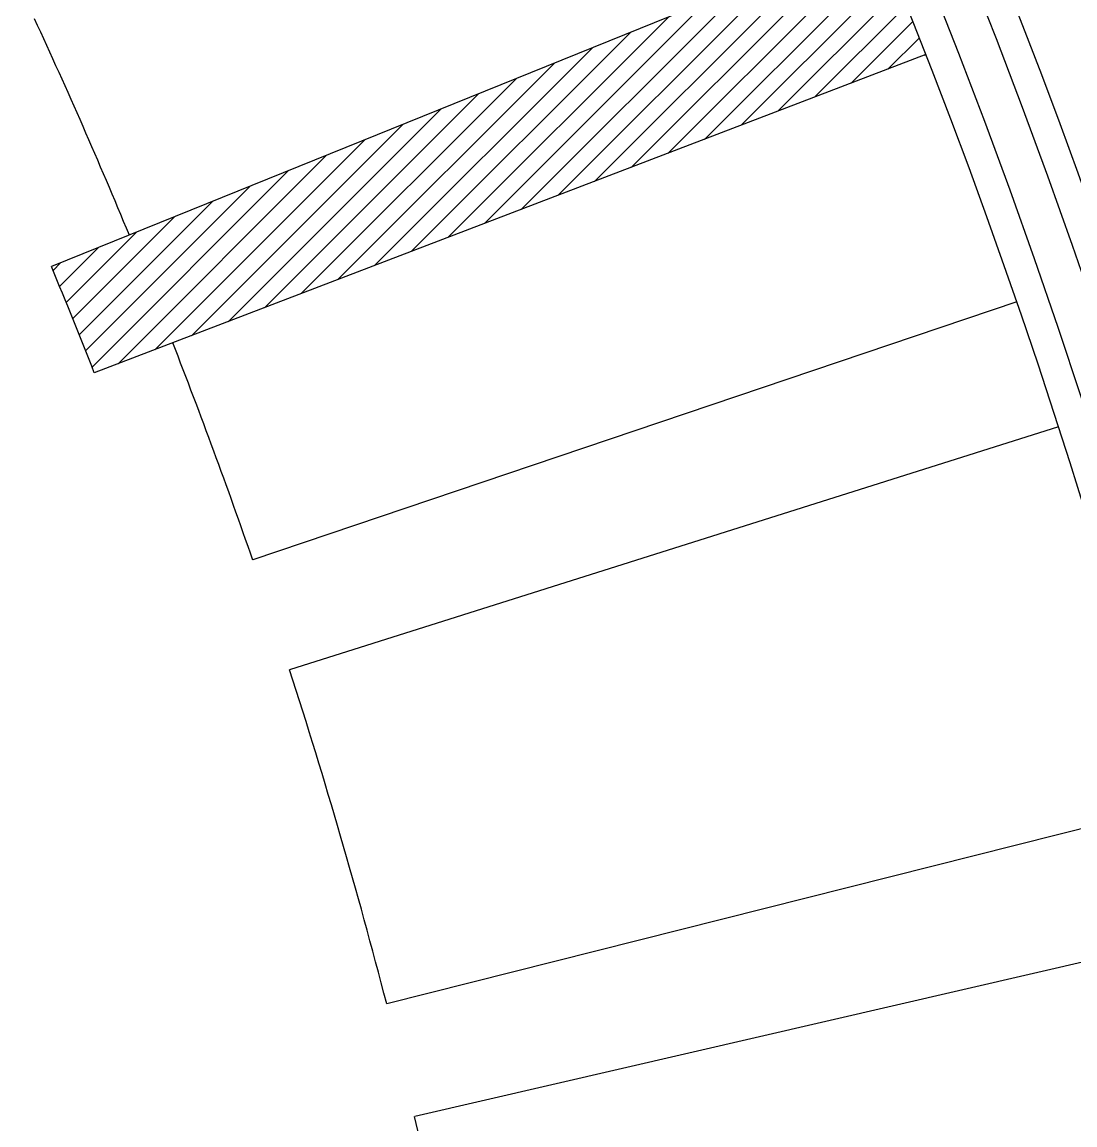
# Model space of a CAD drawing. Header units: millimetres. Extents: x 209.8 to 281.8, y 45 to 110.
# Drawn here: x 249.587 to 251.153, y 88.872 to 90.513 of the extents above; entities that cross this region are included whole.
import ezdxf

# ---------------------------------------------------------------- set-up
doc = ezdxf.new("R2010")
doc.units = ezdxf.units.MM
doc.header["$LTSCALE"] = 0.65
doc.linetypes.add('DASHED', pattern=[0.75, 0.5, -0.25])
for name, color, linetype in [('cajones', 235, 'Continuous'), ('mobiliario', 30, 'Continuous'), ('murodelgado', 1, 'Continuous'), ('murosgrueso', 5, 'Continuous'), ('plazaacceso', 251, 'Continuous'), ('vidrios', 4, 'Continuous')]:
    doc.layers.add(name, color=color, linetype=linetype)

msp = doc.modelspace()

# ---------------------------------------------------------------- hatches: boundary and pattern name
at = {"layer": 'mobiliario'}
h = msp.add_hatch(dxfattribs=at)
h.set_pattern_fill('ANSI31', color=256, scale=0.0075, style=0)
h.paths.add_polyline_path([(248.812, 91.6681, -0.005056), (248.9072, 91.5244), (250.0264, 92.2339, 0.005049), (249.9167, 92.3998)])
h.paths.add_polyline_path([(250.9317, 90.4645, 0.004973), (250.8587, 90.6463), (249.6305, 90.1491, -0.005002), (249.6942, 89.9909)])
at = {"layer": 'plazaacceso'}
h = msp.add_hatch(dxfattribs=at)
h.set_pattern_fill('AR-HBONE,_O', color=256, scale=0.003)
h.set_pattern_definition([(45, (0, 0), (4e-17, 0.4310523), [0.9144, -0.3048]), (135, (0.21553, 0.21553), (4e-17, 0.4310523), [0.9144, -0.3048])])
h.paths.add_polyline_path([(253.3557, 90.9093), (252.6933, 92.518, 0.016413), (251.905, 93.4616), (251.905, 91.8093, -0.00637), (252.2119, 91.4256, -0.102766), (253.155, 86.8853), (255.0127, 86.8853), (254.3076, 88.5977)])
h.paths.add_polyline_path([(251.905, 93.4616, 0.010968), (251.3444, 94.0624), (249.7259, 94.0624, -0.040708), (251.905, 91.8093)])
h.paths.add_polyline_path([(248.9322, 96.1481), (248.9322, 94.7228, -0.013389), (249.7259, 94.0624), (251.3444, 94.0624, 0.042635)])
h.paths.add_polyline_path([(252.1111, 89.0952), (253.2716, 89.3211), (253.3442, 88.9481), (252.1837, 88.7221)], flags=25)

# ---------------------------------------------------------------- linework, layer by layer
at = {"layer": 'cajones'}
msp.add_arc((241.755, 86.8853), 11.4, 319.25754, 23.46995, dxfattribs=at)
at = {"layer": 'mobiliario'}
for p, q in [((250.8587, 90.6463), (249.6305, 90.1491)), ((250.9317, 90.4645), (249.6942, 89.9909)), ((251.0668, 90.0967), (249.93, 89.7124)), ((251.1289, 89.9107), (249.9847, 89.5489)), ((251.2929, 89.3453), (250.1293, 89.052)), ((251.3401, 89.1545), (250.1709, 88.8842))]:
    msp.add_line(p, q, dxfattribs=at)
for radius, start, end in [(8.65, 22.5038, 24.8324), (8.525, 21.36426, 22.51065), (8.65, 19.07653, 21.35814), (8.65, 14.50636, 17.93482), (8.65, 11.07065, 13.36127)]:
    msp.add_arc((241.755, 86.8853), radius, start, end, dxfattribs=at)
at = {"layer": 'murodelgado'}
for radius, start, end in [(10, 323.63911, 76.14658), (9.85, 323.68642, 76.82909)]:
    msp.add_arc((241.755, 86.8853), radius, start, end, dxfattribs=at)
at = {"layer": 'murosgrueso', "linetype": 'DASHED', "ltscale": 1.5}
msp.add_arc((241.755, 86.8853), 10.35, 323.63911, 69.67873, dxfattribs=at)
at = {"layer": 'vidrios'}
for radius in [9.955, 9.895]:
    msp.add_arc((241.755, 86.8853), radius, 323.66281, 45, dxfattribs=at)

doc.saveas('drawing.dxf')
